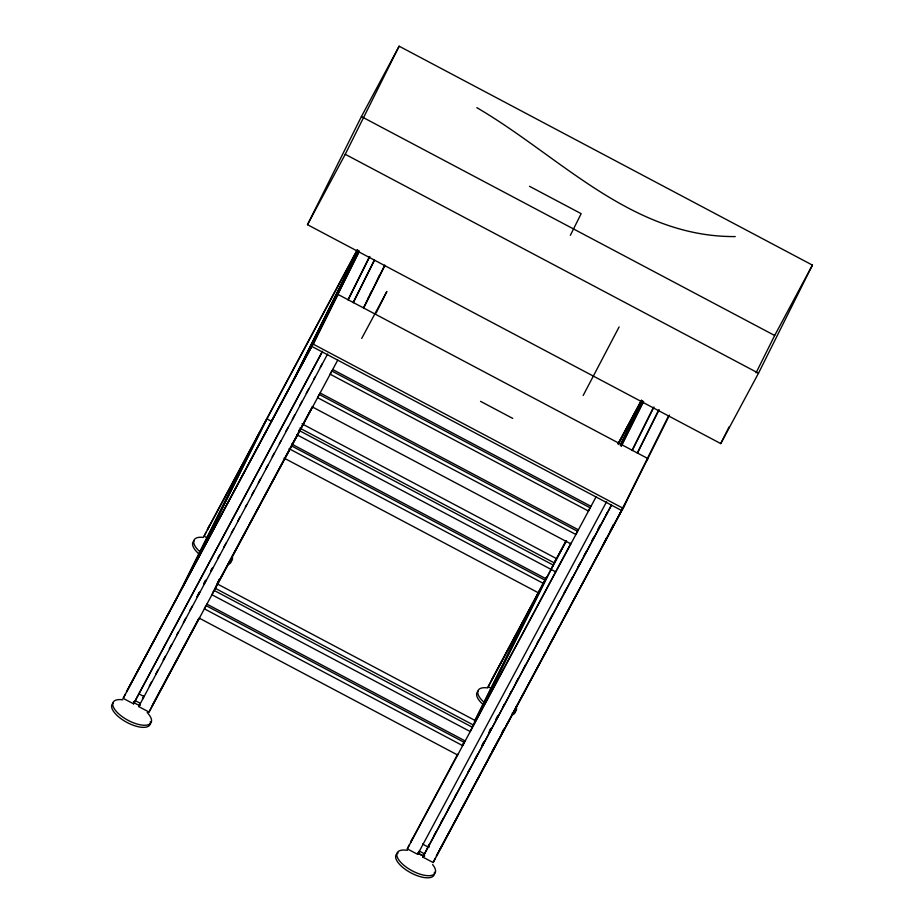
<?xml version="1.0" encoding="UTF-8"?>
<svg xmlns="http://www.w3.org/2000/svg" width="924" height="924" viewBox="0 0 924 924"><rect width="100%" height="100%" fill="white"/><g stroke="black" fill="none" stroke-linecap="round" stroke-linejoin="round"><path stroke-width="1.39" d="M307.496 224.682L361.411 116.586L399.145 46.2L812.404 265.107L758.5 373.215L720.755 443.589L307.496 224.682L345.241 154.296L399.145 46.2M322.222 351.928L133.541 703.834L123.204 698.359L125.364 694.039M207.519 538.034L204.065 536.209L206.225 531.889M209.459 525.398L207.311 529.729L357.276 249.723M178.91 593.716L254.389 442.377M183.945 584.326L259.425 432.986M186.463 579.637L261.931 428.297M191.487 570.247L266.967 418.907L271.564 421.344M292.169 382.501L358.015 250.462M297.193 373.111L357.934 251.328M299.711 368.422L358.524 250.485M309.771 349.653L358.997 250.947M312.289 344.964L358.962 251.374M133.541 703.834L322.476 351.236M358.882 252.24L311.896 346.454L621.84 510.637L669.473 415.13M646.638 460.914L647.897 458.57L337.953 294.386L313.155 344.109L623.099 508.292M337.722 360.141L149.03 712.046L138.704 706.571L140.321 703.326L135.158 700.588M144.098 695.76L142.481 699.006L143.844 696.465M196.974 596.789L198.891 592.942M198.186 594.883L199.468 592.319M203.938 583.344L205.22 580.78M203.858 584.211L205.775 580.364M210.822 570.766L212.104 568.202M348.175 299.376L369.265 257.068M348.117 300.023L369.843 256.445M353.338 302.113L374.439 259.806M149.03 712.046L199.549 617.521M152.264 705.555L154.423 701.235M353.28 302.76L374.37 260.464M217.406 583.056L219.323 579.209M219.877 578.805L215.165 588.253L473.458 725.074L553.245 565.084L298.764 430.295M368.202 297.955L371.402 291.545M376.518 281.289L379.718 274.878M363.686 307.369L368.803 297.112M370.085 294.548L377.119 280.446M378.39 277.881L384.788 265.061M363.606 308.235L384.707 265.927M376.091 313.109L386.867 291.487L361.711 338.403M570.374 235.285L581.161 213.663L529.498 186.302M619.115 326.923L583.171 395.472M606.594 501.732L417.66 854.342L407.322 848.867L409.482 844.536M412.716 838.056L410.556 842.376L457.669 754.203M491.637 688.542L488.184 686.717L547.043 576.726M491.418 680.226L546.708 576.807M463.028 744.213L464.31 741.649M474.543 721.124L540.667 588.553M541.741 586.382L543.901 582.062M463.571 743.658L464.645 741.498L462.323 745.83M544.432 581.508L545.518 579.348M474.462 722.002L545.16 580.249L291.961 446.119M474.416 722.441L547.135 576.634M620.374 444.571L642.122 400.97M620.293 445.449L642.642 401.004M621.355 445.079L643.104 401.466M621.321 445.518L643.058 401.905M417.66 854.342L419.277 851.096L424.439 853.834L422.822 857.068L433.148 862.542L624 506.317M621.228 446.396L643.612 401.501M481.727 746.014L483.645 742.157M482.305 745.379L483.587 742.815M489.339 731.277L490.621 728.713M489.258 732.154L491.175 728.308M495.587 719.981L497.505 716.135M632.27 449.93L653.372 407.599M632.201 450.577L653.949 406.976M591.741 541.279L593.658 537.433M598.071 529.117L599.988 525.259M637.433 452.656L658.535 410.337M433.148 862.542L435.308 858.223M437.999 852.817L436.382 856.063L625.074 504.158M637.364 453.314L659.112 409.713M488.865 757.899L490.783 754.053M492.053 751.478L493.335 748.914M493.89 748.509L498.972 738.692M502.159 732.282L503.441 729.706M501.443 734.43L504.643 728.02M602.078 546.754L606.548 537.78M610.302 530.953L613.501 524.543M609.621 532.674L613.455 524.982M619.681 513.906L620.963 511.342M622.199 509.216L668.295 416.435M720.755 443.589L729.105 426.865M756.063 372.811L774.67 335.493L812.404 265.107M204.065 536.209L357.449 249.861M336.694 296.731L337.953 294.386M317.325 335.574L126.438 691.88L315.13 339.974M123.204 698.359L314.056 342.134M149.284 686.301L151.582 681.785M155.671 674.162L158.143 669.784M163.167 660.186L165.211 656.375M169.3 648.752L171.772 644.375M176.796 634.788L178.147 632.247M183.345 622.776L185.643 618.271M189.732 610.649L192.204 606.26M197.228 596.673L199.7 592.296M203.788 584.673L206.087 580.157M211.273 570.697L212.636 568.156M217.66 558.558L219.704 554.747M223.793 547.124L226.264 542.746M231.289 533.148L233.76 528.771M237.838 521.148L240.136 516.632M245.334 507.172L246.696 504.631M251.721 495.033L254.192 490.656M258.281 483.033L260.58 478.517M265.765 469.057L267.81 465.246M272.153 456.93L274.197 453.118M279.394 443.647L280.757 441.118M285.782 431.52L288.253 427.142M292.342 419.519L294.64 415.003M299.826 405.544L302.125 401.028M306.214 393.405L308.685 389.027M313.71 379.429L315.072 376.888M320.27 367.429L322.314 363.617M138.704 706.571L327.65 353.961M155.105 699.965L198.706 618.653M216.412 585.631L247.748 527.188M249.11 524.647L302.24 425.56M303.603 423.019L312.462 406.502M213.178 592.111L312.635 406.629M553.961 563.293L565.788 541.245M618.237 443.416L641.395 400.231M552.333 566.782L565.962 541.372M618.121 443.936L641.568 400.358M488.184 686.717L566.528 540.621M618.295 444.063L641.452 400.877M471.864 728.043L571.321 542.561M407.322 848.867L596.015 496.962M427.281 848.232L429.579 843.727M433.656 836.105L436.128 831.716M441.152 822.129L443.624 817.752M447.713 810.129L450.011 805.613M455.209 796.153L456.572 793.612M461.584 784.014L463.629 780.202M467.717 772.579L470.189 768.202M475.213 758.604L477.685 754.227M481.774 746.604L484.072 742.087M489.258 732.628L491.556 728.112M495.645 720.489L498.117 716.112M503.141 706.514L504.504 703.972M509.702 694.513L511.746 690.702M516.089 682.386L518.133 678.574M523.319 669.103L525.617 664.599M529.706 656.976L532.178 652.598M537.202 643L538.565 640.459M543.762 631L546.061 626.484M550.15 618.861L552.61 614.483M557.634 604.885L560.106 600.508M564.194 592.885L566.239 589.073M571.263 579.475L572.626 576.934M577.812 567.475L580.122 562.959M584.199 555.336L586.671 550.958M591.695 541.36L594.167 536.983M598.255 529.36L600.554 524.855M605.751 515.384L607.114 512.843M424.439 853.834L611.087 505.74M422.822 857.068L611.515 505.174M438.542 851.732L504.619 728.505M505.982 725.964L546.165 651.016M547.528 648.475L559.112 626.876M560.475 624.335L627.234 499.838M735.261 236.579C631.566 237.225 559.84 156.121 476.819 107.658M361.411 116.586L774.67 335.493M345.241 154.296L758.5 373.215M480.526 401.339L512.762 418.422M332.686 369.531L590.979 506.34M320.108 392.989L578.401 529.81M312.566 407.057L570.859 543.878M302.009 423.804L556.479 558.604L554.319 562.924L299.85 428.135M296.616 434.615L555.682 571.841M291.58 444.005L546.049 578.794M289.062 448.694L543.543 583.494M284.038 458.073L538.507 592.873M217.325 583.933L475.606 720.755M206.895 604.123L465.188 740.944M199.353 618.202L457.646 755.024M232.167 556.26A21.518 8.894 28.2 0 1 228.909 562.497M200.289 552.044A21.518 8.894 28.2 0 1 203.395 537.433M231.404 560.452A21.518 8.894 28.2 0 1 227.778 564.61M199.157 554.146A21.518 8.894 28.2 0 1 194.202 540.667M144.433 696.384A5.775 2.379 28.2 0 1 138.854 693.427M147.17 712.543A21.518 8.894 28.2 0 1 143.52 725.225A21.518 8.894 28.2 0 1 115.731 710.729A21.518 8.894 28.2 0 1 122.776 699.814M150.335 721.656A21.518 8.894 28.2 0 1 128.113 723.03A21.518 8.894 28.2 0 1 113.178 703.06M140.113 705.428A5.775 2.379 28.2 0 1 133.379 701.674M516.169 706.629A21.518 8.894 28.2 0 1 512.185 713.132M484.592 702.737A21.518 8.894 28.2 0 1 487.768 687.93M515.315 709.771A21.518 8.894 28.2 0 1 511.977 715.014M483.471 704.839A21.518 8.894 28.2 0 1 478.17 691.175M429.348 846.95A5.775 2.379 28.2 0 1 422.822 843.843M432.605 864.575A21.518 8.894 28.2 0 1 426.045 875.536A21.518 8.894 28.2 0 1 399.156 860.394A21.518 8.894 28.2 0 1 407.322 850.346M434.384 872.221A21.518 8.894 28.2 0 1 410.972 872.88A21.518 8.894 28.2 0 1 398.175 852.933M424.613 855.959A5.833 2.402 28.2 0 1 418.006 852.817A5.775 2.379 28.2 0 0 424.543 855.913M205.994 605.578L204.377 608.824L462.67 745.633L464.287 742.399L205.994 605.578M214.091 590.424L211.931 594.744L470.224 731.565L472.372 727.234L214.091 590.424M319.219 394.433L317.59 397.678L575.883 534.499L577.5 531.254L319.219 394.433M331.797 370.974L330.18 374.22L588.461 511.041L590.078 507.796L331.797 370.974"/></g></svg>
